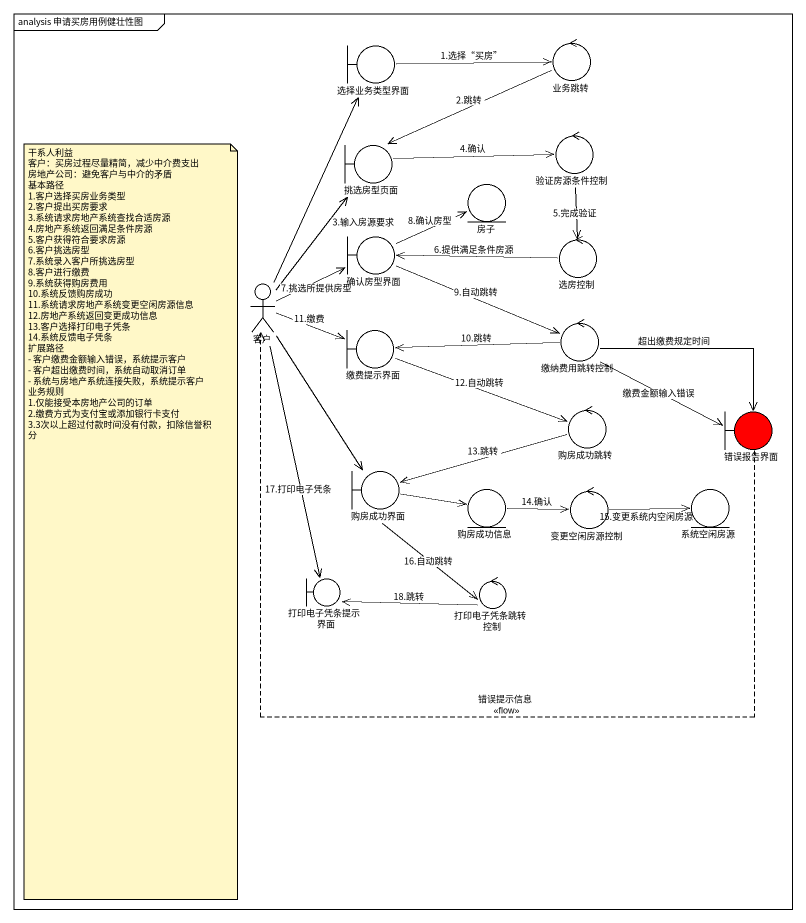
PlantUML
@startuml
mainframe analysis 申请买房用例健壮性图
boundary 选择业务类型界面
control 业务跳转
boundary 挑选房型页面
control 验证房源条件控制
entity 房子
boundary 确认房型界面
control 选房控制
actor 客户
boundary 缴费提示界面
control 缴纳费用跳转控制
control 购房成功跳转
boundary 错误报告界面 #FF0000
boundary 购房成功界面
entity 购房成功信息
control 变更空闲房源控制
entity 系统空闲房源
boundary 打印电子凭条提示界面
control 打印电子凭条跳转控制
选择业务类型界面 -right-> 业务跳转 : 1.选择“买房”
业务跳转 -left-> 挑选房型页面 : 2.跳转
挑选房型页面 -right-> 验证房源条件控制 : 4.确认
验证房源条件控制 --> 选房控制 : 5.完成验证
确认房型界面 -right-> 房子 : 8.确认房型
确认房型界面 -right-> 缴纳费用跳转控制 : 9.自动跳转
选房控制 -left-> 确认房型界面 : 6.提供满足条件房源
客户 -up-> 选择业务类型界面
客户 -up-> 挑选房型页面 : 3.输入房源要求
客户 -right-> 确认房型界面 : 7.挑选所提供房型
客户 -right-> 缴费提示界面 : 11.缴费
客户 --> 购房成功界面
客户 --> 打印电子凭条提示界面 : 17.打印电子凭条
缴费提示界面 -right-> 购房成功跳转 : 12.自动跳转
缴纳费用跳转控制 -left-> 缴费提示界面 : 10.跳转
缴纳费用跳转控制 -right-> 错误报告界面 : 缴费金额输入错误
缴纳费用跳转控制 -right-> 错误报告界面 : 超出缴费规定时间
购房成功跳转 -left-> 购房成功界面 : 13.跳转
错误报告界面 .left.> 客户 : 错误提示信息\n<<flow>>
购房成功界面 -right-> 购房成功信息
购房成功界面 --> 打印电子凭条跳转控制 : 16.自动跳转
购房成功信息 -right-> 变更空闲房源控制 : 14.确认
变更空闲房源控制 -right-> 系统空闲房源 : 15.变更系统内空闲房源
打印电子凭条跳转控制 -left-> 打印电子凭条提示界面 : 18.跳转
note as N1
  干系人利益
  客户：买房过程尽量精简，减少中介费支出
  房地产公司：避免客户与中介的矛盾
  基本路径
  1.客户选择买房业务类型
  2.客户提出买房要求
  3.系统请求房地产系统查找合适房源
  4.房地产系统返回满足条件房源
  5.客户获得符合要求房源
  6.客户挑选房型
  7.系统录入客户所挑选房型
  8.客户进行缴费
  9.系统获得购房费用
  10.系统反馈购房成功
  11.系统请求房地产系统变更空闲房源信息
  12.房地产系统返回变更成功信息
  13.客户选择打印电子凭条
  14.系统反馈电子凭条
  扩展路径
  - 客户缴费金额输入错误，系统提示客户
  - 客户超出缴费时间，系统自动取消订单
  - 系统与房地产系统连接失败，系统提示客户
  业务规则
  1.仅能接受本房地产公司的订单
  2.缴费方式为支付宝或添加银行卡支付
  3.3次以上超过付款时间没有付款，扣除信誉积分
end note
@enduml
